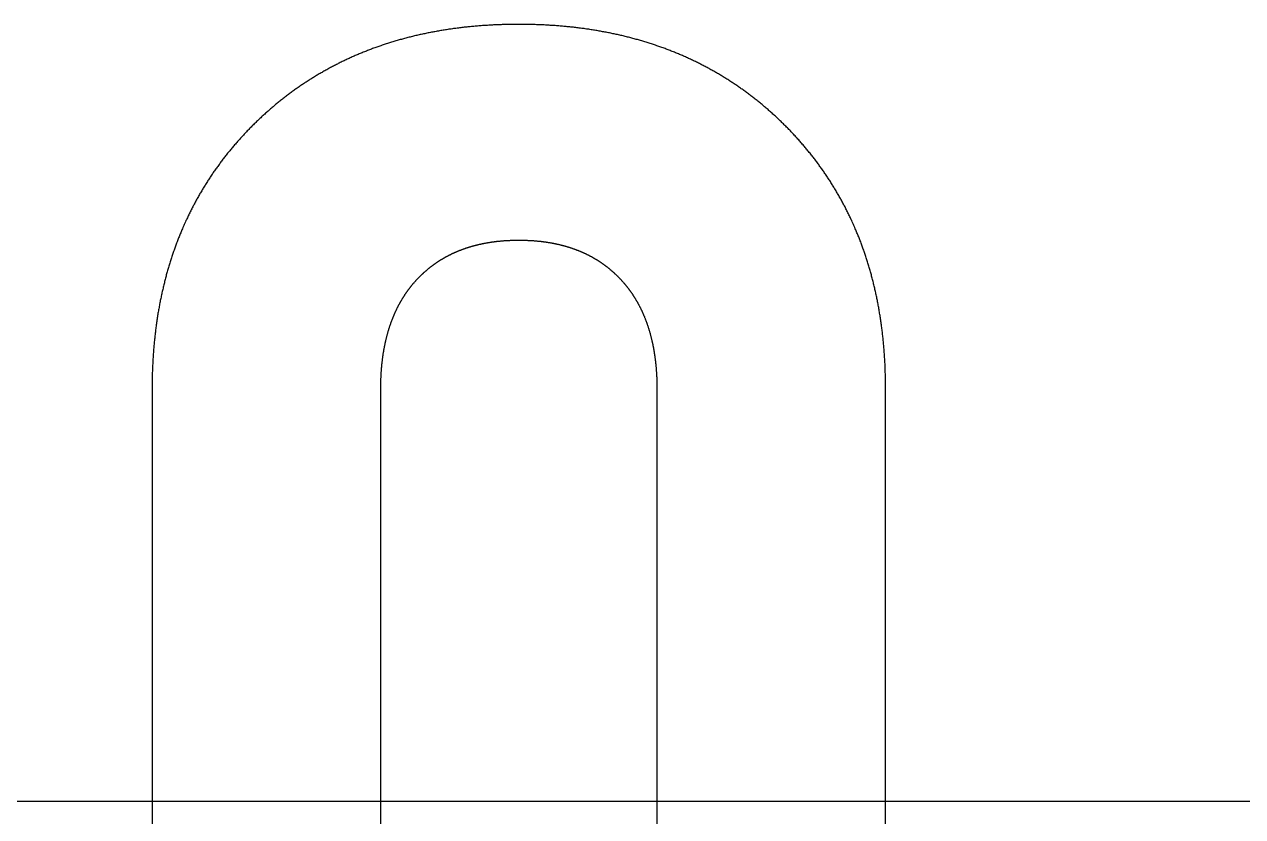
# Model space of a CAD drawing. Header units: millimetres. Extents: x -1211 to -100, y -1155 to 1320.
# Drawn here: x -703.27 to -683.1, y 1049.12 to 1062.24 of the extents above; entities that cross this region are included whole.
import ezdxf

# ---------------------------------------------------------------- set-up
doc = ezdxf.new("R2010")
doc.units = ezdxf.units.MM
doc.layers.get('0').update_dxf_attribs({"lineweight": 25, "true_color": 0xffffff})

msp = doc.modelspace()

# ---------------------------------------------------------------- linework, layer by layer
for p, q in [((-941.013, 1049.378), (-577.647, 1049.378)), ((-829.652, 1049.378), (-689.008, 1049.378))]:
    msp.add_line(p, q)
at = {"color": 5, "true_color": 0x0000ff, "flags": 128}
for points in [[(-689.008, 1042.556), (-689.008, 1056.199), (-689.008, 1056.221), (-689.008, 1056.242), (-689.008, 1056.263), (-689.009, 1056.284), (-689.009, 1056.305), (-689.009, 1056.326), (-689.009, 1056.347), (-689.01, 1056.368), (-689.01, 1056.389), (-689.011, 1056.41), (-689.011, 1056.431), (-689.012, 1056.451), (-689.013, 1056.472), (-689.013, 1056.493), (-689.014, 1056.514), (-689.015, 1056.534), (-689.016, 1056.555), (-689.017, 1056.576), (-689.017, 1056.596), (-689.018, 1056.617), (-689.02, 1056.638), (-689.021, 1056.658), (-689.022, 1056.679), (-689.023, 1056.699), (-689.024, 1056.719), (-689.026, 1056.74), (-689.027, 1056.76), (-689.028, 1056.78), (-689.03, 1056.801), (-689.031, 1056.821), (-689.033, 1056.841), (-689.034, 1056.861), (-689.036, 1056.882), (-689.038, 1056.902), (-689.04, 1056.922), (-689.041, 1056.942), (-689.043, 1056.962), (-689.045, 1056.982), (-689.047, 1057.002), (-689.049, 1057.022), (-689.051, 1057.042), (-689.053, 1057.062), (-689.056, 1057.081), (-689.058, 1057.101), (-689.06, 1057.121), (-689.062, 1057.141), (-689.065, 1057.16), (-689.067, 1057.18), (-689.07, 1057.2), (-689.072, 1057.219), (-689.075, 1057.239), (-689.077, 1057.259), (-689.08, 1057.278), (-689.083, 1057.298), (-689.086, 1057.317), (-689.089, 1057.336), (-689.091, 1057.356), (-689.094, 1057.375), (-689.097, 1057.394), (-689.1, 1057.414), (-689.104, 1057.433), (-689.107, 1057.452), (-689.11, 1057.471), (-689.113, 1057.491), (-689.116, 1057.51), (-689.12, 1057.529), (-689.123, 1057.548), (-689.127, 1057.567), (-689.13, 1057.586), (-689.134, 1057.605), (-689.137, 1057.624), (-689.141, 1057.643), (-689.145, 1057.662), (-689.148, 1057.68), (-689.152, 1057.699), (-689.156, 1057.718), (-689.16, 1057.737), (-689.164, 1057.756), (-689.168, 1057.774), (-689.172, 1057.793), (-689.176, 1057.811), (-689.18, 1057.83), (-689.185, 1057.849), (-689.189, 1057.867), (-689.193, 1057.886), (-689.198, 1057.904), (-689.202, 1057.923), (-689.207, 1057.941), (-689.211, 1057.959), (-689.216, 1057.978), (-689.22, 1057.996), (-689.225, 1058.014), (-689.23, 1058.032), (-689.235, 1058.051), (-689.239, 1058.069), (-689.244, 1058.087), (-689.249, 1058.105), (-689.254, 1058.123), (-689.259, 1058.141), (-689.264, 1058.159), (-689.269, 1058.177), (-689.275, 1058.195), (-689.28, 1058.213), (-689.285, 1058.231), (-689.291, 1058.249), (-689.296, 1058.266), (-689.301, 1058.284), (-689.307, 1058.302), (-689.313, 1058.32), (-689.318, 1058.337), (-689.324, 1058.355), (-689.329, 1058.373), (-689.335, 1058.39), (-689.341, 1058.408), (-689.347, 1058.425), (-689.353, 1058.443), (-689.359, 1058.46), (-689.365, 1058.478), (-689.371, 1058.495), (-689.377, 1058.512), (-689.383, 1058.53), (-689.389, 1058.547), (-689.396, 1058.564), (-689.402, 1058.582), (-689.408, 1058.599), (-689.415, 1058.616), (-689.421, 1058.633), (-689.428, 1058.65), (-689.434, 1058.667), (-689.441, 1058.684), (-689.448, 1058.701), (-689.454, 1058.718), (-689.461, 1058.735), (-689.468, 1058.752), (-689.475, 1058.769), (-689.482, 1058.786), (-689.489, 1058.803), (-689.496, 1058.82), (-689.503, 1058.836), (-689.51, 1058.853), (-689.517, 1058.87), (-689.525, 1058.886), (-689.532, 1058.903), (-689.539, 1058.92), (-689.547, 1058.936), (-689.554, 1058.953), (-689.562, 1058.969), (-689.569, 1058.986), (-689.577, 1059.002), (-689.584, 1059.018), (-689.592, 1059.035), (-689.6, 1059.051), (-689.608, 1059.067), (-689.616, 1059.084), (-689.624, 1059.1), (-689.632, 1059.116), (-689.64, 1059.132), (-689.648, 1059.148), (-689.656, 1059.165), (-689.664, 1059.181), (-689.672, 1059.197), (-689.68, 1059.213), (-689.689, 1059.229), (-689.697, 1059.245), (-689.706, 1059.261), (-689.714, 1059.276), (-689.723, 1059.292), (-689.731, 1059.308), (-689.74, 1059.324), (-689.748, 1059.34), (-689.757, 1059.355), (-689.766, 1059.371), (-689.775, 1059.387), (-689.784, 1059.402), (-689.793, 1059.418), (-689.802, 1059.433), (-689.811, 1059.449), (-689.82, 1059.465), (-689.829, 1059.48), (-689.838, 1059.495), (-689.847, 1059.511), (-689.857, 1059.526), (-689.866, 1059.542), (-689.875, 1059.557), (-689.885, 1059.572), (-689.894, 1059.587), (-689.904, 1059.603), (-689.913, 1059.618), (-689.923, 1059.633), (-689.933, 1059.648), (-689.943, 1059.663), (-689.952, 1059.678), (-689.962, 1059.693), (-689.972, 1059.708), (-689.982, 1059.723), (-689.992, 1059.738), (-690.002, 1059.753), (-690.012, 1059.768), (-690.023, 1059.783), (-690.033, 1059.797), (-690.043, 1059.812), (-690.053, 1059.827), (-690.064, 1059.842), (-690.074, 1059.856), (-690.085, 1059.871), (-690.095, 1059.885), (-690.106, 1059.9), (-690.116, 1059.915), (-690.127, 1059.929), (-690.138, 1059.943), (-690.149, 1059.958), (-690.159, 1059.972), (-690.17, 1059.987), (-690.181, 1060.001), (-690.192, 1060.015), (-690.203, 1060.03), (-690.214, 1060.044), (-690.225, 1060.058), (-690.237, 1060.072), (-690.248, 1060.086), (-690.259, 1060.101), (-690.271, 1060.115), (-690.282, 1060.129), (-690.293, 1060.143), (-690.305, 1060.157), (-690.316, 1060.171), (-690.328, 1060.185), (-690.34, 1060.198), (-690.351, 1060.212), (-690.363, 1060.226), (-690.375, 1060.24), (-690.387, 1060.254), (-690.399, 1060.267), (-690.411, 1060.281), (-690.423, 1060.295), (-690.435, 1060.308), (-690.447, 1060.322), (-690.459, 1060.336), (-690.471, 1060.349), (-690.484, 1060.363), (-690.496, 1060.376), (-690.508, 1060.39), (-690.521, 1060.403), (-690.533, 1060.416), (-690.546, 1060.43), (-690.558, 1060.443), (-690.571, 1060.456), (-690.584, 1060.47), (-690.596, 1060.483), (-690.609, 1060.496), (-690.622, 1060.509), (-690.635, 1060.522), (-690.648, 1060.535), (-690.661, 1060.548), (-690.674, 1060.561), (-690.687, 1060.574), (-690.7, 1060.587), (-690.713, 1060.6), (-690.726, 1060.613), (-690.739, 1060.626), (-690.753, 1060.639), (-690.766, 1060.651), (-690.779, 1060.664), (-690.793, 1060.677), (-690.806, 1060.689), (-690.819, 1060.702), (-690.833, 1060.714), (-690.846, 1060.726), (-690.86, 1060.739), (-690.873, 1060.751), (-690.887, 1060.763), (-690.901, 1060.775), (-690.914, 1060.788), (-690.928, 1060.8), (-690.942, 1060.812), (-690.955, 1060.824), (-690.969, 1060.836), (-690.983, 1060.847), (-690.997, 1060.859), (-691.011, 1060.871), (-691.025, 1060.883), (-691.038, 1060.895), (-691.052, 1060.906), (-691.066, 1060.918), (-691.08, 1060.929), (-691.094, 1060.941), (-691.108, 1060.952), (-691.123, 1060.964), (-691.137, 1060.975), (-691.151, 1060.986), (-691.165, 1060.997), (-691.179, 1061.009), (-691.194, 1061.02), (-691.208, 1061.031), (-691.222, 1061.042), (-691.237, 1061.053), (-691.251, 1061.064), (-691.265, 1061.075), (-691.28, 1061.085), (-691.294, 1061.096), (-691.309, 1061.107), (-691.323, 1061.118), (-691.338, 1061.128), (-691.353, 1061.139), (-691.367, 1061.149), (-691.382, 1061.16), (-691.397, 1061.17), (-691.411, 1061.18), (-691.426, 1061.191), (-691.441, 1061.201), (-691.456, 1061.211), (-691.471, 1061.221), (-691.486, 1061.232), (-691.501, 1061.242), (-691.516, 1061.252), (-691.531, 1061.262), (-691.546, 1061.271), (-691.561, 1061.281), (-691.576, 1061.291), (-691.591, 1061.301), (-691.606, 1061.311), (-691.621, 1061.32), (-691.636, 1061.33), (-691.652, 1061.339), (-691.667, 1061.349), (-691.682, 1061.358), (-691.698, 1061.368), (-691.713, 1061.377), (-691.728, 1061.386), (-691.744, 1061.396), (-691.759, 1061.405), (-691.775, 1061.414), (-691.79, 1061.423), (-691.806, 1061.432), (-691.821, 1061.441), (-691.837, 1061.45), (-691.853, 1061.459), (-691.868, 1061.468), (-691.884, 1061.477), (-691.9, 1061.485), (-691.916, 1061.494), (-691.931, 1061.503), (-691.947, 1061.511), (-691.963, 1061.52), (-691.979, 1061.528), (-691.995, 1061.537), (-692.011, 1061.545), (-692.027, 1061.553), (-692.043, 1061.562), (-692.059, 1061.57), (-692.075, 1061.578), (-692.091, 1061.586), (-692.108, 1061.594), (-692.124, 1061.602), (-692.14, 1061.61), (-692.156, 1061.618), (-692.172, 1061.626), (-692.189, 1061.634), (-692.205, 1061.642), (-692.222, 1061.65), (-692.238, 1061.657), (-692.254, 1061.665), (-692.271, 1061.672), (-692.287, 1061.68), (-692.304, 1061.687), (-692.321, 1061.695), (-692.337, 1061.702), (-692.354, 1061.71), (-692.37, 1061.717), (-692.387, 1061.724), (-692.404, 1061.731), (-692.421, 1061.738), (-692.437, 1061.745), (-692.454, 1061.752), (-692.471, 1061.759), (-692.488, 1061.766), (-692.505, 1061.773), (-692.522, 1061.78), (-692.539, 1061.787), (-692.556, 1061.794), (-692.573, 1061.8), (-692.59, 1061.807), (-692.607, 1061.813), (-692.624, 1061.82), (-692.641, 1061.826), (-692.659, 1061.833), (-692.676, 1061.839), (-692.693, 1061.845), (-692.71, 1061.852), (-692.728, 1061.858), (-692.745, 1061.864), (-692.763, 1061.87), (-692.78, 1061.876), (-692.797, 1061.882), (-692.815, 1061.888), (-692.832, 1061.894), (-692.85, 1061.9), (-692.868, 1061.906), (-692.885, 1061.911), (-692.903, 1061.917), (-692.921, 1061.923), (-692.938, 1061.928), (-692.956, 1061.934), (-692.974, 1061.939), (-692.992, 1061.945), (-693.009, 1061.95), (-693.027, 1061.956), (-693.045, 1061.961), (-693.063, 1061.966), (-693.081, 1061.971), (-693.099, 1061.977), (-693.117, 1061.982), (-693.135, 1061.987), (-693.153, 1061.992), (-693.171, 1061.997), (-693.19, 1062.002), (-693.208, 1062.006), (-693.226, 1062.011), (-693.244, 1062.016), (-693.263, 1062.021), (-693.281, 1062.025), (-693.299, 1062.03), (-693.318, 1062.034), (-693.336, 1062.039), (-693.354, 1062.043), (-693.373, 1062.048), (-693.391, 1062.052), (-693.41, 1062.056), (-693.428, 1062.06), (-693.447, 1062.065), (-693.466, 1062.069), (-693.484, 1062.073), (-693.503, 1062.077), (-693.522, 1062.081), (-693.541, 1062.085), (-693.559, 1062.089), (-693.578, 1062.093), (-693.597, 1062.096), (-693.616, 1062.1), (-693.635, 1062.104), (-693.654, 1062.107), (-693.673, 1062.111), (-693.692, 1062.114), (-693.711, 1062.118), (-693.73, 1062.121), (-693.749, 1062.125), (-693.768, 1062.128), (-693.787, 1062.131), (-693.806, 1062.134), (-693.826, 1062.138), (-693.845, 1062.141), (-693.864, 1062.144), (-693.884, 1062.147), (-693.903, 1062.15), (-693.922, 1062.153), (-693.942, 1062.156), (-693.961, 1062.158), (-693.981, 1062.161), (-694, 1062.164), (-694.02, 1062.167), (-694.039, 1062.169), (-694.059, 1062.172), (-694.079, 1062.174), (-694.098, 1062.177), (-694.118, 1062.179), (-694.138, 1062.181), (-694.157, 1062.184), (-694.177, 1062.186), (-694.197, 1062.188), (-694.217, 1062.19), (-694.237, 1062.192), (-694.257, 1062.194), (-694.277, 1062.196), (-694.297, 1062.198), (-694.317, 1062.2), (-694.337, 1062.202), (-694.357, 1062.204), (-694.377, 1062.206), (-694.397, 1062.207), (-694.417, 1062.209), (-694.437, 1062.211), (-694.458, 1062.212), (-694.478, 1062.214), (-694.498, 1062.215), (-694.519, 1062.217), (-694.539, 1062.218), (-694.559, 1062.219), (-694.58, 1062.22), (-694.6, 1062.222), (-694.621, 1062.223), (-694.641, 1062.224), (-694.662, 1062.225), (-694.682, 1062.226), (-694.703, 1062.227), (-694.724, 1062.228), (-694.744, 1062.229), (-694.765, 1062.229), (-694.786, 1062.23), (-694.807, 1062.231), (-694.827, 1062.231), (-694.848, 1062.232), (-694.869, 1062.233), (-694.89, 1062.233), (-694.911, 1062.233), (-694.932, 1062.234), (-694.953, 1062.234), (-694.974, 1062.234), (-694.995, 1062.235), (-695.016, 1062.235), (-695.037, 1062.235), (-695.058, 1062.235), (-695.08, 1062.235), (-695.101, 1062.235), (-695.122, 1062.235), (-695.143, 1062.235), (-695.164, 1062.235), (-695.185, 1062.234), (-695.206, 1062.234), (-695.227, 1062.234), (-695.248, 1062.233), (-695.269, 1062.233), (-695.29, 1062.233), (-695.311, 1062.232), (-695.332, 1062.231), (-695.353, 1062.231), (-695.373, 1062.23), (-695.394, 1062.229), (-695.415, 1062.229), (-695.436, 1062.228), (-695.456, 1062.227), (-695.477, 1062.226), (-695.497, 1062.225), (-695.518, 1062.224), (-695.539, 1062.223), (-695.559, 1062.222), (-695.579, 1062.22), (-695.6, 1062.219), (-695.62, 1062.218), (-695.641, 1062.217), (-695.661, 1062.215), (-695.681, 1062.214), (-695.702, 1062.212), (-695.722, 1062.211), (-695.742, 1062.209), (-695.762, 1062.207), (-695.782, 1062.206), (-695.802, 1062.204), (-695.823, 1062.202), (-695.843, 1062.2), (-695.863, 1062.198), (-695.883, 1062.196), (-695.903, 1062.194), (-695.922, 1062.192), (-695.942, 1062.19), (-695.962, 1062.188), (-695.982, 1062.186), (-696.002, 1062.184), (-696.022, 1062.181), (-696.041, 1062.179), (-696.061, 1062.177), (-696.081, 1062.174), (-696.1, 1062.172), (-696.12, 1062.169), (-696.14, 1062.167), (-696.159, 1062.164), (-696.179, 1062.161), (-696.198, 1062.158), (-696.218, 1062.156), (-696.237, 1062.153), (-696.256, 1062.15), (-696.276, 1062.147), (-696.295, 1062.144), (-696.314, 1062.141), (-696.334, 1062.138), (-696.353, 1062.134), (-696.372, 1062.131), (-696.391, 1062.128), (-696.41, 1062.125), (-696.429, 1062.121), (-696.449, 1062.118), (-696.468, 1062.114), (-696.487, 1062.111), (-696.506, 1062.107), (-696.524, 1062.104), (-696.543, 1062.1), (-696.562, 1062.096), (-696.581, 1062.093), (-696.6, 1062.089), (-696.619, 1062.085), (-696.638, 1062.081), (-696.656, 1062.077), (-696.675, 1062.073), (-696.694, 1062.069), (-696.712, 1062.065), (-696.731, 1062.06), (-696.749, 1062.056), (-696.768, 1062.052), (-696.786, 1062.048), (-696.805, 1062.043), (-696.823, 1062.039), (-696.842, 1062.034), (-696.86, 1062.03), (-696.878, 1062.025), (-696.897, 1062.021), (-696.915, 1062.016), (-696.933, 1062.011), (-696.952, 1062.006), (-696.97, 1062.002), (-696.988, 1061.997), (-697.006, 1061.992), (-697.024, 1061.987), (-697.042, 1061.982), (-697.06, 1061.977), (-697.078, 1061.971), (-697.096, 1061.966), (-697.114, 1061.961), (-697.132, 1061.956), (-697.15, 1061.95), (-697.168, 1061.945), (-697.185, 1061.939), (-697.203, 1061.934), (-697.221, 1061.928), (-697.239, 1061.923), (-697.256, 1061.917), (-697.274, 1061.911), (-697.292, 1061.906), (-697.309, 1061.9), (-697.327, 1061.894), (-697.344, 1061.888), (-697.362, 1061.882), (-697.379, 1061.876), (-697.397, 1061.87), (-697.414, 1061.864), (-697.431, 1061.858), (-697.449, 1061.852), (-697.466, 1061.845), (-697.483, 1061.839), (-697.501, 1061.833), (-697.518, 1061.826), (-697.535, 1061.82), (-697.552, 1061.813), (-697.569, 1061.807), (-697.586, 1061.8), (-697.603, 1061.794), (-697.62, 1061.787), (-697.637, 1061.78), (-697.654, 1061.773), (-697.671, 1061.766), (-697.688, 1061.759), (-697.705, 1061.752), (-697.722, 1061.745), (-697.739, 1061.738), (-697.755, 1061.731), (-697.772, 1061.724), (-697.789, 1061.717), (-697.806, 1061.71), (-697.822, 1061.702), (-697.839, 1061.695), (-697.855, 1061.687), (-697.872, 1061.68), (-697.888, 1061.672), (-697.905, 1061.665), (-697.921, 1061.657), (-697.938, 1061.65), (-697.954, 1061.642), (-697.97, 1061.634), (-697.987, 1061.626), (-698.003, 1061.618), (-698.019, 1061.61), (-698.036, 1061.602), (-698.052, 1061.594), (-698.068, 1061.586), (-698.084, 1061.578), (-698.1, 1061.57), (-698.116, 1061.562), (-698.132, 1061.553), (-698.148, 1061.545), (-698.164, 1061.537), (-698.18, 1061.528), (-698.196, 1061.52), (-698.212, 1061.511), (-698.228, 1061.503), (-698.244, 1061.494), (-698.259, 1061.485), (-698.275, 1061.477), (-698.291, 1061.468), (-698.307, 1061.459), (-698.322, 1061.45), (-698.338, 1061.441), (-698.353, 1061.432), (-698.369, 1061.423), (-698.385, 1061.414), (-698.4, 1061.405), (-698.416, 1061.396), (-698.431, 1061.386), (-698.446, 1061.377), (-698.462, 1061.368), (-698.477, 1061.358), (-698.492, 1061.349), (-698.508, 1061.339), (-698.523, 1061.33), (-698.538, 1061.32), (-698.553, 1061.311), (-698.568, 1061.301), (-698.584, 1061.291), (-698.599, 1061.281), (-698.614, 1061.271), (-698.629, 1061.262), (-698.644, 1061.252), (-698.659, 1061.242), (-698.674, 1061.232), (-698.689, 1061.221), (-698.703, 1061.211), (-698.718, 1061.201), (-698.733, 1061.191), (-698.748, 1061.18), (-698.763, 1061.17), (-698.777, 1061.16), (-698.792, 1061.149), (-698.807, 1061.139), (-698.821, 1061.128), (-698.836, 1061.118), (-698.85, 1061.107), (-698.865, 1061.096), (-698.879, 1061.085), (-698.894, 1061.075), (-698.908, 1061.064), (-698.923, 1061.053), (-698.937, 1061.042), (-698.951, 1061.031), (-698.966, 1061.02), (-698.98, 1061.009), (-698.994, 1060.997), (-699.008, 1060.986), (-699.023, 1060.975), (-699.037, 1060.964), (-699.051, 1060.952), (-699.065, 1060.941), (-699.079, 1060.929), (-699.093, 1060.918), (-699.107, 1060.906), (-699.121, 1060.895), (-699.135, 1060.883), (-699.149, 1060.871), (-699.163, 1060.859), (-699.176, 1060.847), (-699.19, 1060.836), (-699.204, 1060.824), (-699.218, 1060.812), (-699.231, 1060.8), (-699.245, 1060.788), (-699.259, 1060.775), (-699.272, 1060.763), (-699.286, 1060.751), (-699.299, 1060.739), (-699.313, 1060.726), (-699.326, 1060.714), (-699.34, 1060.702), (-699.353, 1060.689), (-699.367, 1060.677), (-699.38, 1060.664), (-699.393, 1060.651), (-699.407, 1060.639), (-699.42, 1060.626), (-699.433, 1060.613), (-699.446, 1060.6), (-699.459, 1060.587), (-699.472, 1060.574), (-699.486, 1060.561), (-699.499, 1060.548), (-699.512, 1060.535), (-699.525, 1060.522), (-699.537, 1060.509), (-699.55, 1060.496), (-699.563, 1060.483), (-699.576, 1060.47), (-699.588, 1060.456), (-699.601, 1060.443), (-699.614, 1060.43), (-699.626, 1060.416), (-699.639, 1060.403), (-699.651, 1060.39), (-699.663, 1060.376), (-699.676, 1060.363), (-699.688, 1060.349), (-699.7, 1060.336), (-699.712, 1060.322), (-699.725, 1060.308), (-699.737, 1060.295), (-699.749, 1060.281), (-699.761, 1060.267), (-699.772, 1060.254), (-699.784, 1060.24), (-699.796, 1060.226), (-699.808, 1060.212), (-699.82, 1060.198), (-699.831, 1060.185), (-699.843, 1060.171), (-699.854, 1060.157), (-699.866, 1060.143), (-699.877, 1060.129), (-699.889, 1060.115), (-699.9, 1060.101), (-699.911, 1060.086), (-699.923, 1060.072), (-699.934, 1060.058), (-699.945, 1060.044), (-699.956, 1060.03), (-699.967, 1060.015), (-699.978, 1060.001), (-699.989, 1059.987), (-700, 1059.972), (-700.011, 1059.958), (-700.022, 1059.943), (-700.032, 1059.929), (-700.043, 1059.915), (-700.054, 1059.9), (-700.064, 1059.885), (-700.075, 1059.871), (-700.085, 1059.856), (-700.096, 1059.842), (-700.106, 1059.827), (-700.116, 1059.812), (-700.127, 1059.797), (-700.137, 1059.783), (-700.147, 1059.768), (-700.157, 1059.753), (-700.167, 1059.738), (-700.177, 1059.723), (-700.187, 1059.708), (-700.197, 1059.693), (-700.207, 1059.678), (-700.217, 1059.663), (-700.226, 1059.648), (-700.236, 1059.633), (-700.246, 1059.618), (-700.255, 1059.603), (-700.265, 1059.587), (-700.274, 1059.572), (-700.284, 1059.557), (-700.293, 1059.542), (-700.303, 1059.526), (-700.312, 1059.511), (-700.321, 1059.495), (-700.33, 1059.48), (-700.34, 1059.465), (-700.349, 1059.449), (-700.358, 1059.433), (-700.367, 1059.418), (-700.376, 1059.402), (-700.384, 1059.387), (-700.393, 1059.371), (-700.402, 1059.355), (-700.411, 1059.34), (-700.42, 1059.324), (-700.428, 1059.308), (-700.437, 1059.292), (-700.445, 1059.276), (-700.454, 1059.261), (-700.462, 1059.245), (-700.471, 1059.229), (-700.479, 1059.213), (-700.487, 1059.197), (-700.495, 1059.181), (-700.504, 1059.165), (-700.512, 1059.148), (-700.52, 1059.132), (-700.528, 1059.116), (-700.536, 1059.1), (-700.544, 1059.084), (-700.551, 1059.067), (-700.559, 1059.051), (-700.567, 1059.035), (-700.575, 1059.018), (-700.582, 1059.002), (-700.59, 1058.986), (-700.598, 1058.969), (-700.605, 1058.953), (-700.613, 1058.936), (-700.62, 1058.92), (-700.627, 1058.903), (-700.635, 1058.886), (-700.642, 1058.87), (-700.649, 1058.853), (-700.656, 1058.836), (-700.663, 1058.82), (-700.67, 1058.803), (-700.677, 1058.786), (-700.684, 1058.769), (-700.691, 1058.752), (-700.698, 1058.735), (-700.705, 1058.718), (-700.712, 1058.701), (-700.718, 1058.684), (-700.725, 1058.667), (-700.731, 1058.65), (-700.738, 1058.633), (-700.744, 1058.616), (-700.751, 1058.599), (-700.757, 1058.582), (-700.764, 1058.564), (-700.77, 1058.547), (-700.776, 1058.53), (-700.782, 1058.512), (-700.788, 1058.495), (-700.794, 1058.478), (-700.8, 1058.46), (-700.806, 1058.443), (-700.812, 1058.425), (-700.818, 1058.408), (-700.824, 1058.39), (-700.83, 1058.373), (-700.835, 1058.355), (-700.841, 1058.337), (-700.847, 1058.32), (-700.852, 1058.302), (-700.858, 1058.284), (-700.863, 1058.266), (-700.869, 1058.249), (-700.874, 1058.231), (-700.879, 1058.213), (-700.885, 1058.195), (-700.89, 1058.177), (-700.895, 1058.159), (-700.9, 1058.141), (-700.905, 1058.123), (-700.91, 1058.105), (-700.915, 1058.087), (-700.92, 1058.069), (-700.925, 1058.051), (-700.93, 1058.032), (-700.934, 1058.014), (-700.939, 1057.996), (-700.944, 1057.978), (-700.948, 1057.959), (-700.953, 1057.941), (-700.957, 1057.923), (-700.962, 1057.904), (-700.966, 1057.886), (-700.97, 1057.867), (-700.975, 1057.849), (-700.979, 1057.83), (-700.983, 1057.811), (-700.987, 1057.793), (-700.991, 1057.774), (-700.995, 1057.756), (-700.999, 1057.737), (-701.003, 1057.718), (-701.007, 1057.699), (-701.011, 1057.68), (-701.015, 1057.662), (-701.018, 1057.643), (-701.022, 1057.624), (-701.026, 1057.605), (-701.029, 1057.586), (-701.033, 1057.567), (-701.036, 1057.548), (-701.039, 1057.529), (-701.043, 1057.51), (-701.046, 1057.491), (-701.049, 1057.471), (-701.053, 1057.452), (-701.056, 1057.433), (-701.059, 1057.414), (-701.062, 1057.394), (-701.065, 1057.375), (-701.068, 1057.356), (-701.071, 1057.336), (-701.074, 1057.317), (-701.076, 1057.298), (-701.079, 1057.278), (-701.082, 1057.259), (-701.084, 1057.239), (-701.087, 1057.219), (-701.09, 1057.2), (-701.092, 1057.18), (-701.094, 1057.16), (-701.097, 1057.141), (-701.099, 1057.121), (-701.101, 1057.101), (-701.104, 1057.081), (-701.106, 1057.062), (-701.108, 1057.042), (-701.11, 1057.022), (-701.112, 1057.002), (-701.114, 1056.982), (-701.116, 1056.962), (-701.118, 1056.942), (-701.12, 1056.922), (-701.121, 1056.902), (-701.123, 1056.882), (-701.125, 1056.861), (-701.126, 1056.841), (-701.128, 1056.821), (-701.13, 1056.801), (-701.131, 1056.78), (-701.132, 1056.76), (-701.134, 1056.74), (-701.135, 1056.719), (-701.136, 1056.699), (-701.138, 1056.679), (-701.139, 1056.658), (-701.14, 1056.638), (-701.141, 1056.617), (-701.142, 1056.596), (-701.143, 1056.576), (-701.144, 1056.555), (-701.145, 1056.534), (-701.145, 1056.514), (-701.146, 1056.493), (-701.147, 1056.472), (-701.147, 1056.451), (-701.148, 1056.431), (-701.149, 1056.41), (-701.149, 1056.389), (-701.149, 1056.368), (-701.15, 1056.347), (-701.15, 1056.326), (-701.15, 1056.305), (-701.151, 1056.284), (-701.151, 1056.263), (-701.151, 1056.242), (-701.151, 1056.221), (-701.151, 1056.199), (-701.151, 1042.556)], [(-697.365, 1042.556), (-697.365, 1056.199), (-697.365, 1056.209), (-697.365, 1056.218), (-697.365, 1056.227), (-697.365, 1056.236), (-697.365, 1056.245), (-697.365, 1056.254), (-697.365, 1056.263), (-697.365, 1056.272), (-697.365, 1056.282), (-697.364, 1056.291), (-697.364, 1056.3), (-697.364, 1056.309), (-697.364, 1056.318), (-697.364, 1056.327), (-697.363, 1056.336), (-697.363, 1056.345), (-697.363, 1056.353), (-697.362, 1056.362), (-697.362, 1056.371), (-697.362, 1056.38), (-697.361, 1056.389), (-697.361, 1056.398), (-697.36, 1056.407), (-697.36, 1056.416), (-697.36, 1056.424), (-697.359, 1056.433), (-697.359, 1056.442), (-697.358, 1056.451), (-697.358, 1056.459), (-697.357, 1056.468), (-697.356, 1056.477), (-697.356, 1056.486), (-697.355, 1056.494), (-697.355, 1056.503), (-697.354, 1056.512), (-697.353, 1056.52), (-697.353, 1056.529), (-697.352, 1056.537), (-697.351, 1056.546), (-697.351, 1056.555), (-697.35, 1056.563), (-697.349, 1056.572), (-697.348, 1056.58), (-697.347, 1056.589), (-697.347, 1056.597), (-697.346, 1056.606), (-697.345, 1056.614), (-697.344, 1056.622), (-697.343, 1056.631), (-697.342, 1056.639), (-697.341, 1056.648), (-697.34, 1056.656), (-697.339, 1056.664), (-697.338, 1056.673), (-697.337, 1056.681), (-697.336, 1056.689), (-697.335, 1056.698), (-697.334, 1056.706), (-697.333, 1056.714), (-697.332, 1056.722), (-697.331, 1056.731), (-697.33, 1056.739), (-697.329, 1056.747), (-697.327, 1056.755), (-697.326, 1056.763), (-697.325, 1056.771), (-697.324, 1056.78), (-697.323, 1056.788), (-697.321, 1056.796), (-697.32, 1056.804), (-697.319, 1056.812), (-697.317, 1056.82), (-697.316, 1056.828), (-697.315, 1056.836), (-697.313, 1056.844), (-697.312, 1056.852), (-697.31, 1056.86), (-697.309, 1056.868), (-697.308, 1056.876), (-697.306, 1056.884), (-697.305, 1056.892), (-697.303, 1056.899), (-697.302, 1056.907), (-697.3, 1056.915), (-697.298, 1056.923), (-697.297, 1056.931), (-697.295, 1056.939), (-697.294, 1056.946), (-697.292, 1056.954), (-697.29, 1056.962), (-697.289, 1056.97), (-697.287, 1056.977), (-697.285, 1056.985), (-697.283, 1056.993), (-697.282, 1057), (-697.28, 1057.008), (-697.278, 1057.016), (-697.276, 1057.023), (-697.275, 1057.031), (-697.273, 1057.038), (-697.271, 1057.046), (-697.269, 1057.053), (-697.267, 1057.061), (-697.265, 1057.069), (-697.263, 1057.076), (-697.261, 1057.083), (-697.259, 1057.091), (-697.257, 1057.098), (-697.255, 1057.106), (-697.253, 1057.113), (-697.251, 1057.121), (-697.249, 1057.128), (-697.247, 1057.135), (-697.245, 1057.143), (-697.243, 1057.15), (-697.241, 1057.157), (-697.239, 1057.165), (-697.236, 1057.172), (-697.234, 1057.179), (-697.232, 1057.187), (-697.23, 1057.194), (-697.227, 1057.201), (-697.225, 1057.208), (-697.223, 1057.215), (-697.221, 1057.223), (-697.218, 1057.23), (-697.216, 1057.237), (-697.214, 1057.244), (-697.211, 1057.251), (-697.209, 1057.258), (-697.206, 1057.265), (-697.204, 1057.272), (-697.201, 1057.279), (-697.199, 1057.286), (-697.197, 1057.293), (-697.194, 1057.3), (-697.191, 1057.307), (-697.189, 1057.314), (-697.186, 1057.321), (-697.184, 1057.328), (-697.181, 1057.335), (-697.179, 1057.342), (-697.176, 1057.349), (-697.173, 1057.356), (-697.171, 1057.363), (-697.168, 1057.369), (-697.165, 1057.376), (-697.162, 1057.383), (-697.16, 1057.39), (-697.157, 1057.397), (-697.154, 1057.403), (-697.151, 1057.41), (-697.148, 1057.417), (-697.146, 1057.423), (-697.143, 1057.43), (-697.14, 1057.437), (-697.137, 1057.443), (-697.134, 1057.45), (-697.131, 1057.457), (-697.128, 1057.463), (-697.125, 1057.47), (-697.122, 1057.476), (-697.119, 1057.483), (-697.116, 1057.49), (-697.113, 1057.496), (-697.11, 1057.503), (-697.107, 1057.509), (-697.104, 1057.515), (-697.101, 1057.522), (-697.098, 1057.528), (-697.094, 1057.535), (-697.091, 1057.541), (-697.088, 1057.548), (-697.085, 1057.554), (-697.082, 1057.56), (-697.078, 1057.567), (-697.075, 1057.573), (-697.072, 1057.579), (-697.069, 1057.586), (-697.065, 1057.592), (-697.062, 1057.598), (-697.058, 1057.604), (-697.055, 1057.611), (-697.052, 1057.617), (-697.048, 1057.623), (-697.045, 1057.629), (-697.041, 1057.635), (-697.038, 1057.641), (-697.034, 1057.648), (-697.031, 1057.654), (-697.027, 1057.66), (-697.024, 1057.666), (-697.02, 1057.672), (-697.017, 1057.678), (-697.013, 1057.684), (-697.009, 1057.69), (-697.006, 1057.696), (-697.002, 1057.702), (-696.998, 1057.708), (-696.995, 1057.714), (-696.991, 1057.72), (-696.987, 1057.726), (-696.984, 1057.732), (-696.98, 1057.737), (-696.976, 1057.743), (-696.972, 1057.749), (-696.968, 1057.755), (-696.965, 1057.761), (-696.961, 1057.767), (-696.957, 1057.772), (-696.953, 1057.778), (-696.949, 1057.784), (-696.945, 1057.79), (-696.941, 1057.795), (-696.937, 1057.801), (-696.933, 1057.807), (-696.929, 1057.812), (-696.925, 1057.818), (-696.921, 1057.824), (-696.917, 1057.829), (-696.913, 1057.835), (-696.909, 1057.841), (-696.905, 1057.846), (-696.901, 1057.852), (-696.896, 1057.857), (-696.892, 1057.863), (-696.888, 1057.868), (-696.884, 1057.874), (-696.88, 1057.879), (-696.875, 1057.885), (-696.871, 1057.89), (-696.867, 1057.896), (-696.862, 1057.901), (-696.858, 1057.906), (-696.854, 1057.912), (-696.849, 1057.917), (-696.845, 1057.922), (-696.841, 1057.928), (-696.836, 1057.933), (-696.832, 1057.938), (-696.827, 1057.944), (-696.823, 1057.949), (-696.818, 1057.954), (-696.814, 1057.959), (-696.809, 1057.965), (-696.805, 1057.97), (-696.8, 1057.975), (-696.796, 1057.98), (-696.791, 1057.985), (-696.786, 1057.99), (-696.782, 1057.995), (-696.777, 1058.001), (-696.772, 1058.006), (-696.768, 1058.011), (-696.763, 1058.016), (-696.758, 1058.021), (-696.753, 1058.026), (-696.749, 1058.031), (-696.744, 1058.036), (-696.739, 1058.041), (-696.734, 1058.046), (-696.729, 1058.051), (-696.725, 1058.055), (-696.72, 1058.06), (-696.715, 1058.065), (-696.71, 1058.07), (-696.705, 1058.075), (-696.7, 1058.08), (-696.695, 1058.084), (-696.69, 1058.089), (-696.685, 1058.094), (-696.681, 1058.099), (-696.676, 1058.103), (-696.671, 1058.108), (-696.666, 1058.113), (-696.661, 1058.117), (-696.655, 1058.122), (-696.65, 1058.126), (-696.645, 1058.131), (-696.64, 1058.136), (-696.635, 1058.14), (-696.63, 1058.145), (-696.625, 1058.149), (-696.62, 1058.154), (-696.615, 1058.158), (-696.61, 1058.163), (-696.604, 1058.167), (-696.599, 1058.171), (-696.594, 1058.176), (-696.589, 1058.18), (-696.584, 1058.185), (-696.578, 1058.189), (-696.573, 1058.193), (-696.568, 1058.197), (-696.562, 1058.202), (-696.557, 1058.206), (-696.552, 1058.21), (-696.546, 1058.214), (-696.541, 1058.219), (-696.536, 1058.223), (-696.53, 1058.227), (-696.525, 1058.231), (-696.52, 1058.235), (-696.514, 1058.239), (-696.509, 1058.243), (-696.503, 1058.247), (-696.498, 1058.251), (-696.492, 1058.255), (-696.487, 1058.259), (-696.481, 1058.263), (-696.476, 1058.267), (-696.47, 1058.271), (-696.465, 1058.275), (-696.459, 1058.279), (-696.454, 1058.283), (-696.448, 1058.287), (-696.443, 1058.291), (-696.437, 1058.294), (-696.431, 1058.298), (-696.426, 1058.302), (-696.42, 1058.306), (-696.414, 1058.31), (-696.409, 1058.313), (-696.403, 1058.317), (-696.397, 1058.321), (-696.391, 1058.324), (-696.386, 1058.328), (-696.38, 1058.332), (-696.374, 1058.335), (-696.368, 1058.339), (-696.363, 1058.342), (-696.357, 1058.346), (-696.351, 1058.349), (-696.345, 1058.353), (-696.339, 1058.356), (-696.333, 1058.36), (-696.328, 1058.363), (-696.322, 1058.367), (-696.316, 1058.37), (-696.31, 1058.373), (-696.304, 1058.377), (-696.298, 1058.38), (-696.292, 1058.383), (-696.286, 1058.387), (-696.28, 1058.39), (-696.274, 1058.393), (-696.268, 1058.397), (-696.262, 1058.4), (-696.256, 1058.403), (-696.25, 1058.406), (-696.244, 1058.409), (-696.238, 1058.412), (-696.231, 1058.416), (-696.225, 1058.419), (-696.219, 1058.422), (-696.213, 1058.425), (-696.207, 1058.428), (-696.201, 1058.431), (-696.194, 1058.434), (-696.188, 1058.437), (-696.182, 1058.44), (-696.176, 1058.443), (-696.17, 1058.446), (-696.163, 1058.449), (-696.157, 1058.452), (-696.151, 1058.455), (-696.144, 1058.457), (-696.138, 1058.46), (-696.132, 1058.463), (-696.125, 1058.466), (-696.119, 1058.469), (-696.113, 1058.471), (-696.106, 1058.474), (-696.1, 1058.477), (-696.093, 1058.48), (-696.087, 1058.482), (-696.081, 1058.485), (-696.074, 1058.487), (-696.068, 1058.49), (-696.061, 1058.493), (-696.055, 1058.495), (-696.048, 1058.498), (-696.042, 1058.5), (-696.035, 1058.503), (-696.028, 1058.505), (-696.022, 1058.508), (-696.015, 1058.51), (-696.009, 1058.513), (-696.002, 1058.515), (-695.995, 1058.518), (-695.989, 1058.52), (-695.982, 1058.522), (-695.975, 1058.525), (-695.969, 1058.527), (-695.962, 1058.529), (-695.955, 1058.532), (-695.949, 1058.534), (-695.942, 1058.536), (-695.935, 1058.538), (-695.928, 1058.541), (-695.921, 1058.543), (-695.915, 1058.545), (-695.908, 1058.547), (-695.901, 1058.549), (-695.894, 1058.551), (-695.887, 1058.553), (-695.88, 1058.555), (-695.874, 1058.558), (-695.867, 1058.56), (-695.86, 1058.562), (-695.853, 1058.564), (-695.846, 1058.566), (-695.839, 1058.567), (-695.832, 1058.569), (-695.825, 1058.571), (-695.818, 1058.573), (-695.811, 1058.575), (-695.804, 1058.577), (-695.797, 1058.579), (-695.79, 1058.581), (-695.783, 1058.582), (-695.776, 1058.584), (-695.768, 1058.586), (-695.761, 1058.588), (-695.754, 1058.589), (-695.747, 1058.591), (-695.74, 1058.593), (-695.733, 1058.594), (-695.726, 1058.596), (-695.718, 1058.598), (-695.711, 1058.599), (-695.704, 1058.601), (-695.697, 1058.602), (-695.689, 1058.604), (-695.682, 1058.605), (-695.675, 1058.607), (-695.668, 1058.608), (-695.66, 1058.61), (-695.653, 1058.611), (-695.646, 1058.613), (-695.638, 1058.614), (-695.631, 1058.616), (-695.623, 1058.617), (-695.616, 1058.618), (-695.609, 1058.62), (-695.601, 1058.621), (-695.594, 1058.622), (-695.586, 1058.623), (-695.579, 1058.625), (-695.571, 1058.626), (-695.564, 1058.627), (-695.556, 1058.628), (-695.549, 1058.629), (-695.541, 1058.631), (-695.534, 1058.632), (-695.526, 1058.633), (-695.519, 1058.634), (-695.511, 1058.635), (-695.503, 1058.636), (-695.496, 1058.637), (-695.488, 1058.638), (-695.48, 1058.639), (-695.473, 1058.64), (-695.465, 1058.641), (-695.457, 1058.642), (-695.45, 1058.643), (-695.442, 1058.644), (-695.434, 1058.645), (-695.426, 1058.645), (-695.419, 1058.646), (-695.411, 1058.647), (-695.403, 1058.648), (-695.395, 1058.649), (-695.387, 1058.649), (-695.38, 1058.65), (-695.372, 1058.651), (-695.364, 1058.652), (-695.356, 1058.652), (-695.348, 1058.653), (-695.34, 1058.654), (-695.332, 1058.654), (-695.324, 1058.655), (-695.316, 1058.655), (-695.308, 1058.656), (-695.3, 1058.656), (-695.292, 1058.657), (-695.284, 1058.657), (-695.276, 1058.658), (-695.268, 1058.658), (-695.26, 1058.659), (-695.252, 1058.659), (-695.244, 1058.66), (-695.236, 1058.66), (-695.228, 1058.66), (-695.22, 1058.661), (-695.212, 1058.661), (-695.204, 1058.661), (-695.195, 1058.662), (-695.187, 1058.662), (-695.179, 1058.662), (-695.171, 1058.662), (-695.163, 1058.663), (-695.154, 1058.663), (-695.146, 1058.663), (-695.138, 1058.663), (-695.13, 1058.663), (-695.121, 1058.663), (-695.113, 1058.663), (-695.105, 1058.664), (-695.096, 1058.664), (-695.088, 1058.664), (-695.08, 1058.664), (-695.071, 1058.664), (-695.063, 1058.664), (-695.055, 1058.664), (-695.046, 1058.663), (-695.038, 1058.663), (-695.03, 1058.663), (-695.021, 1058.663), (-695.013, 1058.663), (-695.005, 1058.663), (-694.997, 1058.663), (-694.988, 1058.662), (-694.98, 1058.662), (-694.972, 1058.662), (-694.964, 1058.662), (-694.956, 1058.661), (-694.948, 1058.661), (-694.939, 1058.661), (-694.931, 1058.66), (-694.923, 1058.66), (-694.915, 1058.66), (-694.907, 1058.659), (-694.899, 1058.659), (-694.891, 1058.658), (-694.883, 1058.658), (-694.875, 1058.657), (-694.867, 1058.657), (-694.859, 1058.656), (-694.851, 1058.656), (-694.843, 1058.655), (-694.835, 1058.655), (-694.827, 1058.654), (-694.819, 1058.654), (-694.811, 1058.653), (-694.803, 1058.652), (-694.795, 1058.652), (-694.787, 1058.651), (-694.78, 1058.65), (-694.772, 1058.649), (-694.764, 1058.649), (-694.756, 1058.648), (-694.748, 1058.647), (-694.741, 1058.646), (-694.733, 1058.645), (-694.725, 1058.645), (-694.717, 1058.644), (-694.71, 1058.643), (-694.702, 1058.642), (-694.694, 1058.641), (-694.686, 1058.64), (-694.679, 1058.639), (-694.671, 1058.638), (-694.664, 1058.637), (-694.656, 1058.636), (-694.648, 1058.635), (-694.641, 1058.634), (-694.633, 1058.633), (-694.626, 1058.632), (-694.618, 1058.631), (-694.61, 1058.629), (-694.603, 1058.628), (-694.595, 1058.627), (-694.588, 1058.626), (-694.58, 1058.625), (-694.573, 1058.623), (-694.565, 1058.622), (-694.558, 1058.621), (-694.551, 1058.62), (-694.543, 1058.618), (-694.536, 1058.617), (-694.528, 1058.616), (-694.521, 1058.614), (-694.514, 1058.613), (-694.506, 1058.611), (-694.499, 1058.61), (-694.492, 1058.608), (-694.484, 1058.607), (-694.477, 1058.605), (-694.47, 1058.604), (-694.463, 1058.602), (-694.455, 1058.601), (-694.448, 1058.599), (-694.441, 1058.598), (-694.434, 1058.596), (-694.426, 1058.594), (-694.419, 1058.593), (-694.412, 1058.591), (-694.405, 1058.589), (-694.398, 1058.588), (-694.391, 1058.586), (-694.384, 1058.584), (-694.377, 1058.582), (-694.37, 1058.581), (-694.362, 1058.579), (-694.355, 1058.577), (-694.348, 1058.575), (-694.341, 1058.573), (-694.334, 1058.571), (-694.327, 1058.569), (-694.32, 1058.567), (-694.313, 1058.566), (-694.306, 1058.564), (-694.3, 1058.562), (-694.293, 1058.56), (-694.286, 1058.558), (-694.279, 1058.555), (-694.272, 1058.553), (-694.265, 1058.551), (-694.258, 1058.549), (-694.251, 1058.547), (-694.245, 1058.545), (-694.238, 1058.543), (-694.231, 1058.541), (-694.224, 1058.538), (-694.217, 1058.536), (-694.211, 1058.534), (-694.204, 1058.532), (-694.197, 1058.529), (-694.191, 1058.527), (-694.184, 1058.525), (-694.177, 1058.522), (-694.171, 1058.52), (-694.164, 1058.518), (-694.157, 1058.515), (-694.151, 1058.513), (-694.144, 1058.51), (-694.137, 1058.508), (-694.131, 1058.505), (-694.124, 1058.503), (-694.118, 1058.5), (-694.111, 1058.498), (-694.105, 1058.495), (-694.098, 1058.493), (-694.092, 1058.49), (-694.085, 1058.487), (-694.079, 1058.485), (-694.072, 1058.482), (-694.066, 1058.48), (-694.059, 1058.477), (-694.053, 1058.474), (-694.047, 1058.471), (-694.04, 1058.469), (-694.034, 1058.466), (-694.028, 1058.463), (-694.021, 1058.46), (-694.015, 1058.457), (-694.009, 1058.455), (-694.002, 1058.452), (-693.996, 1058.449), (-693.99, 1058.446), (-693.983, 1058.443), (-693.977, 1058.44), (-693.971, 1058.437), (-693.965, 1058.434), (-693.959, 1058.431), (-693.952, 1058.428), (-693.946, 1058.425), (-693.94, 1058.422), (-693.934, 1058.419), (-693.928, 1058.416), (-693.922, 1058.412), (-693.916, 1058.409), (-693.91, 1058.406), (-693.903, 1058.403), (-693.897, 1058.4), (-693.891, 1058.397), (-693.885, 1058.393), (-693.879, 1058.39), (-693.873, 1058.387), (-693.867, 1058.383), (-693.861, 1058.38), (-693.855, 1058.377), (-693.849, 1058.373), (-693.844, 1058.37), (-693.838, 1058.367), (-693.832, 1058.363), (-693.826, 1058.36), (-693.82, 1058.356), (-693.814, 1058.353), (-693.808, 1058.349), (-693.802, 1058.346), (-693.797, 1058.342), (-693.791, 1058.339), (-693.785, 1058.335), (-693.779, 1058.332), (-693.774, 1058.328), (-693.768, 1058.324), (-693.762, 1058.321), (-693.756, 1058.317), (-693.751, 1058.313), (-693.745, 1058.31), (-693.739, 1058.306), (-693.734, 1058.302), (-693.728, 1058.298), (-693.722, 1058.294), (-693.717, 1058.291), (-693.711, 1058.287), (-693.706, 1058.283), (-693.7, 1058.279), (-693.694, 1058.275), (-693.689, 1058.271), (-693.683, 1058.267), (-693.678, 1058.263), (-693.672, 1058.259), (-693.667, 1058.255), (-693.661, 1058.251), (-693.656, 1058.247), (-693.65, 1058.243), (-693.645, 1058.239), (-693.64, 1058.235), (-693.634, 1058.231), (-693.629, 1058.227), (-693.623, 1058.223), (-693.618, 1058.219), (-693.613, 1058.214), (-693.607, 1058.21), (-693.602, 1058.206), (-693.597, 1058.202), (-693.592, 1058.197), (-693.586, 1058.193), (-693.581, 1058.189), (-693.576, 1058.185), (-693.571, 1058.18), (-693.565, 1058.176), (-693.56, 1058.171), (-693.555, 1058.167), (-693.55, 1058.163), (-693.545, 1058.158), (-693.539, 1058.154), (-693.534, 1058.149), (-693.529, 1058.145), (-693.524, 1058.14), (-693.519, 1058.136), (-693.514, 1058.131), (-693.509, 1058.126), (-693.504, 1058.122), (-693.499, 1058.117), (-693.494, 1058.113), (-693.489, 1058.108), (-693.484, 1058.103), (-693.479, 1058.099), (-693.474, 1058.094), (-693.469, 1058.089), (-693.464, 1058.084), (-693.459, 1058.08), (-693.454, 1058.075), (-693.449, 1058.07), (-693.444, 1058.065), (-693.439, 1058.06), (-693.435, 1058.055), (-693.43, 1058.051), (-693.425, 1058.046), (-693.42, 1058.041), (-693.415, 1058.036), (-693.411, 1058.031), (-693.406, 1058.026), (-693.401, 1058.021), (-693.396, 1058.016), (-693.392, 1058.011), (-693.387, 1058.006), (-693.382, 1058.001), (-693.378, 1057.995), (-693.373, 1057.99), (-693.368, 1057.985), (-693.364, 1057.98), (-693.359, 1057.975), (-693.355, 1057.97), (-693.35, 1057.965), (-693.345, 1057.959), (-693.341, 1057.954), (-693.336, 1057.949), (-693.332, 1057.944), (-693.328, 1057.938), (-693.323, 1057.933), (-693.319, 1057.928), (-693.314, 1057.922), (-693.31, 1057.917), (-693.306, 1057.912), (-693.301, 1057.906), (-693.297, 1057.901), (-693.293, 1057.896), (-693.288, 1057.89), (-693.284, 1057.885), (-693.28, 1057.879), (-693.276, 1057.874), (-693.271, 1057.868), (-693.267, 1057.863), (-693.263, 1057.857), (-693.259, 1057.852), (-693.255, 1057.846), (-693.251, 1057.841), (-693.246, 1057.835), (-693.242, 1057.829), (-693.238, 1057.824), (-693.234, 1057.818), (-693.23, 1057.812), (-693.226, 1057.807), (-693.222, 1057.801), (-693.218, 1057.795), (-693.214, 1057.79), (-693.21, 1057.784), (-693.206, 1057.778), (-693.202, 1057.772), (-693.199, 1057.767), (-693.195, 1057.761), (-693.191, 1057.755), (-693.187, 1057.749), (-693.183, 1057.743), (-693.179, 1057.737), (-693.176, 1057.732), (-693.172, 1057.726), (-693.168, 1057.72), (-693.164, 1057.714), (-693.161, 1057.708), (-693.157, 1057.702), (-693.153, 1057.696), (-693.15, 1057.69), (-693.146, 1057.684), (-693.143, 1057.678), (-693.139, 1057.672), (-693.135, 1057.666), (-693.132, 1057.66), (-693.128, 1057.654), (-693.125, 1057.648), (-693.121, 1057.641), (-693.118, 1057.635), (-693.114, 1057.629), (-693.111, 1057.623), (-693.108, 1057.617), (-693.104, 1057.611), (-693.101, 1057.604), (-693.097, 1057.598), (-693.094, 1057.592), (-693.091, 1057.586), (-693.087, 1057.579), (-693.084, 1057.573), (-693.081, 1057.567), (-693.078, 1057.56), (-693.074, 1057.554), (-693.071, 1057.548), (-693.068, 1057.541), (-693.065, 1057.535), (-693.062, 1057.528), (-693.059, 1057.522), (-693.055, 1057.515), (-693.052, 1057.509), (-693.049, 1057.503), (-693.046, 1057.496), (-693.043, 1057.49), (-693.04, 1057.483), (-693.037, 1057.476), (-693.034, 1057.47), (-693.031, 1057.463), (-693.028, 1057.457), (-693.025, 1057.45), (-693.022, 1057.443), (-693.019, 1057.437), (-693.016, 1057.43), (-693.014, 1057.423), (-693.011, 1057.417), (-693.008, 1057.41), (-693.005, 1057.403), (-693.002, 1057.397), (-693, 1057.39), (-692.997, 1057.383), (-692.994, 1057.376), (-692.991, 1057.369), (-692.989, 1057.363), (-692.986, 1057.356), (-692.983, 1057.349), (-692.981, 1057.342), (-692.978, 1057.335), (-692.976, 1057.328), (-692.973, 1057.321), (-692.97, 1057.314), (-692.968, 1057.307), (-692.965, 1057.3), (-692.963, 1057.293), (-692.96, 1057.286), (-692.958, 1057.279), (-692.955, 1057.272), (-692.953, 1057.265), (-692.95, 1057.258), (-692.948, 1057.251), (-692.946, 1057.244), (-692.943, 1057.237), (-692.941, 1057.23), (-692.939, 1057.223), (-692.936, 1057.215), (-692.934, 1057.208), (-692.932, 1057.201), (-692.93, 1057.194), (-692.927, 1057.187), (-692.925, 1057.179), (-692.923, 1057.172), (-692.921, 1057.165), (-692.919, 1057.157), (-692.916, 1057.15), (-692.914, 1057.143), (-692.912, 1057.135), (-692.91, 1057.128), (-692.908, 1057.121), (-692.906, 1057.113), (-692.904, 1057.106), (-692.902, 1057.098), (-692.9, 1057.091), (-692.898, 1057.083), (-692.896, 1057.076), (-692.894, 1057.069), (-692.892, 1057.061), (-692.89, 1057.053), (-692.888, 1057.046), (-692.887, 1057.038), (-692.885, 1057.031), (-692.883, 1057.023), (-692.881, 1057.016), (-692.879, 1057.008), (-692.878, 1057), (-692.876, 1056.993), (-692.874, 1056.985), (-692.872, 1056.977), (-692.871, 1056.97), (-692.869, 1056.962), (-692.867, 1056.954), (-692.866, 1056.946), (-692.864, 1056.939), (-692.862, 1056.931), (-692.861, 1056.923), (-692.859, 1056.915), (-692.858, 1056.907), (-692.856, 1056.899), (-692.855, 1056.892), (-692.853, 1056.884), (-692.852, 1056.876), (-692.85, 1056.868), (-692.849, 1056.86), (-692.847, 1056.852), (-692.846, 1056.844), (-692.845, 1056.836), (-692.843, 1056.828), (-692.842, 1056.82), (-692.841, 1056.812), (-692.839, 1056.804), (-692.838, 1056.796), (-692.837, 1056.788), (-692.836, 1056.78), (-692.834, 1056.771), (-692.833, 1056.763), (-692.832, 1056.755), (-692.831, 1056.747), (-692.83, 1056.739), (-692.828, 1056.731), (-692.827, 1056.722), (-692.826, 1056.714), (-692.825, 1056.706), (-692.824, 1056.698), (-692.823, 1056.689), (-692.822, 1056.681), (-692.821, 1056.673), (-692.82, 1056.664), (-692.819, 1056.656), (-692.818, 1056.648), (-692.817, 1056.639), (-692.816, 1056.631), (-692.815, 1056.622), (-692.814, 1056.614), (-692.814, 1056.606), (-692.813, 1056.597), (-692.812, 1056.589), (-692.811, 1056.58), (-692.81, 1056.572), (-692.809, 1056.563), (-692.809, 1056.555), (-692.808, 1056.546), (-692.807, 1056.537), (-692.807, 1056.529), (-692.806, 1056.52), (-692.805, 1056.512), (-692.805, 1056.503), (-692.804, 1056.494), (-692.803, 1056.486), (-692.803, 1056.477), (-692.802, 1056.468), (-692.802, 1056.459), (-692.801, 1056.451), (-692.801, 1056.442), (-692.8, 1056.433), (-692.8, 1056.424), (-692.799, 1056.416), (-692.799, 1056.407), (-692.798, 1056.398), (-692.798, 1056.389), (-692.798, 1056.38), (-692.797, 1056.371), (-692.797, 1056.362), (-692.797, 1056.353), (-692.796, 1056.345), (-692.796, 1056.336), (-692.796, 1056.327), (-692.795, 1056.318), (-692.795, 1056.309), (-692.795, 1056.3), (-692.795, 1056.291), (-692.795, 1056.282), (-692.795, 1056.272), (-692.794, 1056.263), (-692.794, 1056.254), (-692.794, 1056.245), (-692.794, 1056.236), (-692.794, 1056.227), (-692.794, 1056.218), (-692.794, 1056.209), (-692.794, 1056.199), (-692.794, 1042.556)]]:
    msp.add_lwpolyline(points, dxfattribs=at)

doc.saveas('drawing.dxf')
